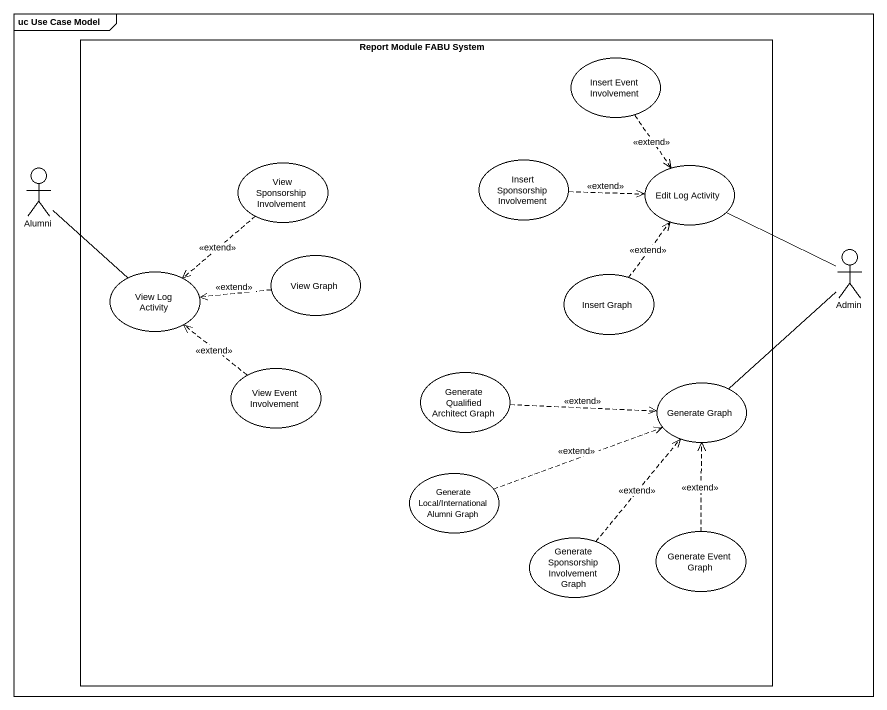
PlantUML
@startuml
mainframe uc Use Case Model
rectangle "Report Module FABU System" as Report_Module_FABU_System {
  usecase "Insert Event Involvement" as Insert_Event_Involvement
  usecase "View Sponsorship Involvement" as View_Sponsorship_Involvement
  usecase "Insert Sponsorship Involvement" as Insert_Sponsorship
  usecase "Edit Log Activity" as Edit_Log_Activity
  usecase "View Log Activity" as View_Log_Activity
  usecase "View Graph" as View_Graph
  usecase "Insert Graph" as Insert_Graph
  usecase "View Event Involvement" as View_Event_Involvement
  usecase "Generate Qualified Architect Graph" as Generate_Qualified
  usecase "Generate Graph" as Generate_Graph
  usecase "Generate Local/International Alumni Graph" as Generate_Local
  usecase "Generate Sponsorship Involvement Graph" as Generate_Sponsorship
  usecase "Generate Event Graph" as Generate_Event_Graph
}
actor Alumni
actor Admin
Insert_Event_Involvement ..> Edit_Log_Activity : <<extend>>
Alumni -- View_Log_Activity
View_Sponsorship_Involvement ..> View_Log_Activity : <<extend>>
Insert_Sponsorship .right.> Edit_Log_Activity : <<extend>>
View_Graph .left.> View_Log_Activity : <<extend>>
Insert_Graph .up.> Edit_Log_Activity : <<extend>>
Admin -left- Edit_Log_Activity
Admin -- Generate_Graph
View_Event_Involvement .up.> View_Log_Activity : <<extend>>
Generate_Qualified .right.> Generate_Graph : <<extend>>
Generate_Local .right.> Generate_Graph : <<extend>>
Generate_Sponsorship .up.> Generate_Graph : <<extend>>
Generate_Event_Graph .up.> Generate_Graph : <<extend>>
@enduml
